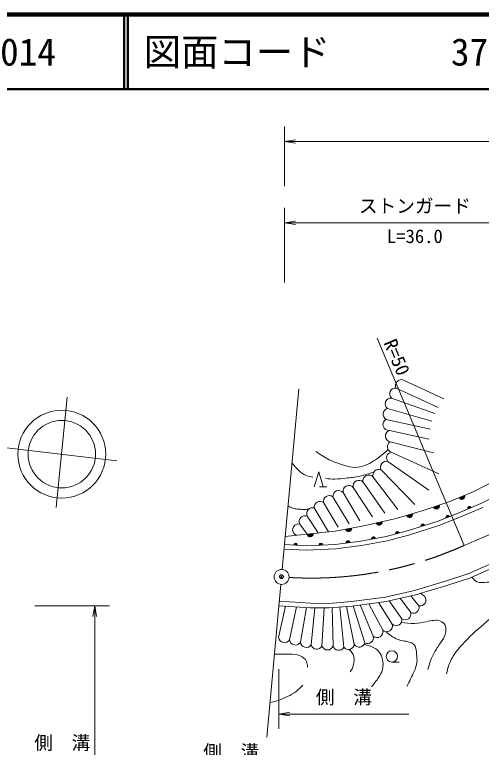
# Model space of a CAD drawing. Units: millimetres, scale not verified. Extents: x 40000 to 680000, y 20000 to 380000.
# Drawn here: x 103095 to 165592, y 281780 to 380000 of the extents above; entities that cross this region are included whole.
import ezdxf
from ezdxf.enums import TextEntityAlignment as Align

# ---------------------------------------------------------------- set-up
doc = ezdxf.new("R2010")
doc.units = ezdxf.units.MM
doc.header["$LTSCALE"] = 1000
doc.header["$PDMODE"] = 32
doc.header["$PDSIZE"] = 500
doc.linetypes.add('CHAIN', pattern=[18.5, 12, -1.5, 3.5, -1.5])
for name, color, linetype, lineweight in [('M-BGD', 7, 'Continuous', 13), ('M-BMK', 2, 'CHAIN', 13), ('M-BMK-SRVR', 3, 'Continuous', 13), ('M-STR-HTXT', 7, 'Continuous', 13), ('M-STR-STR3', 7, 'Continuous', 13), ('M-TTL', 2, 'Continuous', 140), ('M-TTL-LINE', 7, 'Continuous', 50), ('M-TTL-TXT', 7, 'Continuous', 13)]:
    doc.layers.add(name, color=color, linetype=linetype, lineweight=lineweight)
doc.layers.add('M-OTRS', color=6, linetype='Continuous')
doc.styles.add('ＭＳ ゴシック', font='')
doc.styles.get('ＭＳ ゴシック').set_extended_font_data('MS Gothic')

# ---------------------------------------------------------------- blocks, each defined once
blk = doc.blocks.new('open_arrow')
at = {"color": 0, "linetype": 'Continuous', "lineweight": -2}
blk.add_lwpolyline([(7.5, 1.25), (0, 0), (7.5, -1.25)], dxfattribs=at)

msp = doc.modelspace()

# ---------------------------------------------------------------- linework, layer by layer
at = {"layer": 'M-BGD'}
for p, q in [((155172, 331015), (160562, 328513)), ((154178, 329937), (159830, 327316)), ((153567, 328598), (159364, 326555)), ((153030, 327198), (158978, 325518)), ((152856, 325743), (158785, 324432)), ((153274, 324261), (158611, 323083)), ((153396, 322752), (159195, 321275)), ((153524, 321344), (159900, 318435)), ((153073, 320101), (158558, 316235)), ((143218, 316713), (143818, 318713)), ((143818, 318713), (144418, 316713)), ((152189, 318963), (156665, 314353)), ((149752, 317346), (152663, 313162)), ((151114, 318009), (154390, 313676)), ((164577, 316095), (167423, 317544)), ((143918, 316713), (144918, 316713)), ((148432, 316622), (151037, 312678)), ((145710, 315368), (147875, 311737)), ((147090, 315926), (149315, 312166)), ((161369, 314750), (164577, 316095)), ((165541, 314468), (168333, 315890)), ((144465, 314597), (146407, 311300)), ((157799, 313508), (161369, 314750)), ((162486, 313177), (165541, 314468)), ((143222, 313866), (145137, 310670)), ((154176, 312473), (157799, 313508)), ((162713, 312622), (165794, 313923)), ((142285, 312765), (143739, 310516)), ((149623, 311438), (154176, 312473)), ((159694, 312071), (162486, 313177)), ((159895, 311505), (162713, 312622)), ((141265, 311717), (142254, 310353)), ((146001, 310766), (149623, 311438)), ((155838, 310845), (159694, 312071)), ((156005, 310268), (159895, 311505)), ((139337, 310031), (146001, 310766)), ((140853, 310213), (140494, 310463)), ((152852, 310056), (155838, 310845)), ((146024, 308992), (149438, 309438)), ((149438, 309438), (152852, 310056)), ((149531, 308845), (152983, 309469)), ((152983, 309469), (156005, 310268)), ((139239, 308960), (142181, 308803)), ((142181, 308803), (146024, 308992)), ((146078, 308394), (149531, 308845)), ((139184, 308362), (142180, 308202)), ((142180, 308202), (146078, 308394)), ((163921, 305063), (167449, 306664)), ((164139, 304503), (167702, 306120)), ((160806, 304041), (163921, 305063)), ((160984, 303468), (164139, 304503)), ((156643, 302819), (160806, 304041)), ((152755, 301922), (156643, 302819)), ((156796, 302239), (160984, 303468)), ((148219, 301324), (152755, 301922)), ((152862, 301331), (156796, 302239)), ((156143, 299847), (154738, 301764)), ((157243, 300759), (156148, 302089)), ((158014, 301998), (157437, 302427)), ((138444, 296527), (139348, 300713)), ((138489, 300768), (142689, 300500)), ((138544, 301365), (142711, 301100)), ((139910, 296210), (140861, 300616)), ((142711, 301100), (145154, 301075)), ((145154, 301075), (148219, 301324)), ((145175, 300475), (148283, 300727)), ((147177, 295193), (146630, 300593)), ((148569, 295565), (147520, 300665)), ((148283, 300727), (152862, 301331)), ((149980, 295789), (148431, 300747)), ((151114, 296683), (149371, 300871)), ((152385, 297478), (150514, 301022)), ((153657, 298274), (151830, 301195)), ((154941, 299020), (153259, 301423)), ((141377, 295894), (142181, 300532)), ((142689, 300500), (145175, 300475)), ((142804, 295513), (143305, 300494)), ((144251, 295359), (144558, 300481)), ((145732, 295370), (145633, 300512)), ((153608, 293217), (154608, 293217))]:
    msp.add_line(p, q, dxfattribs=at)
msp.add_circle((153608, 293967), 750, dxfattribs=at)
for centre, radius, start, end in [((154874, 330292), 781, 67.6004, 207.0312), ((154111, 329159), 781, 85.10543, 225.82889), ((153502, 327820), 781, 85.23732, 232.78572), ((153212, 326438), 781, 103.50543, 242.90908), ((153193, 325038), 781, 115.54226, 275.97014), ((153529, 323522), 781, 109.0453, 260.16852), ((153791, 322078), 781, 120.38241, 249.98156), ((153689, 320581), 781, 102.22057, 217.90274), ((152869, 319347), 781, 74.89629, 209.43206), ((150517, 317505), 781, 40.21041, 191.77995), ((151855, 318256), 781, 64.73132, 198.41423), ((149193, 316800), 781, 44.30036, 193.13741), ((147852, 316100), 781, 41.96121, 192.89445), ((145231, 314751), 781, 52.16931, 191.37314), ((146489, 315426), 781, 39.76621, 184.22478), ((162973, 315423), 400, 202.75098, 22.75098), ((162973, 315423), 400, 202.75098, 22.75098), ((162973, 315423), 350, 202.75098, 22.75098), ((162973, 315423), 300, 202.75098, 22.75098), ((162973, 315423), 250, 202.75098, 22.75098), ((162973, 315423), 200, 202.75098, 22.75098), ((162973, 315423), 150, 202.75098, 22.75098), ((162973, 315423), 100, 202.75098, 22.75098), ((162973, 315423), 50, 202.75098, 22.75098), ((143996, 313972), 781, 53.10884, 187.80123), ((142978, 313124), 781, 71.80906, 207.36442), ((159584, 314129), 400, 199.17901, 19.17901), ((159584, 314129), 400, 199.17901, 19.17901), ((159584, 314129), 350, 199.17901, 19.17901), ((159584, 314129), 300, 199.17901, 19.17901), ((159584, 314129), 250, 199.17901, 19.17901), ((159584, 314129), 200, 199.17901, 19.17901), ((159584, 314129), 150, 199.17901, 19.17901), ((159584, 314129), 100, 199.17901, 19.17901), ((159584, 314129), 50, 199.17901, 19.17901), ((164013, 313822), 250, 22.89987, 202.89987), ((164013, 313822), 200, 22.89987, 202.89987), ((164013, 313822), 150, 22.89987, 202.89987), ((164013, 313822), 100, 22.89987, 202.89987), ((164013, 313822), 50, 22.89987, 202.89987), ((141973, 312049), 781, 66.49037, 205.09707), ((155988, 312991), 400, 195.9454, 15.9454), ((155988, 312991), 400, 195.9454, 15.9454), ((155988, 312991), 350, 195.9454, 15.9454), ((155988, 312991), 300, 195.9454, 15.9454), ((155988, 312991), 250, 195.9454, 15.9454), ((155988, 312991), 200, 195.9454, 15.9454), ((155988, 312991), 150, 195.9454, 15.9454), ((155988, 312991), 100, 195.9454, 15.9454), ((155988, 312991), 50, 195.9454, 15.9454), ((161090, 312624), 250, 21.61478, 201.61478), ((161090, 312624), 200, 21.61478, 201.61478), ((161090, 312624), 150, 21.61478, 201.61478), ((161090, 312624), 100, 21.61478, 201.61478), ((161090, 312624), 50, 21.61478, 201.61478), ((141102, 310953), 781, 77.95238, 218.85467), ((151900, 311956), 400, 192.80427, 12.80427), ((151900, 311956), 400, 192.80427, 12.80427), ((151900, 311956), 350, 192.80427, 12.80427), ((151900, 311956), 300, 192.80427, 12.80427), ((151900, 311956), 250, 192.80427, 12.80427), ((151900, 311956), 200, 192.80427, 12.80427), ((151900, 311956), 150, 192.80427, 12.80427), ((151900, 311956), 100, 192.80427, 12.80427), ((151900, 311956), 50, 192.80427, 12.80427), ((157766, 311458), 250, 17.63492, 197.63492), ((157766, 311458), 200, 17.63492, 197.63492), ((157766, 311458), 150, 17.63492, 197.63492), ((157766, 311458), 100, 17.63492, 197.63492), ((157766, 311458), 50, 17.63492, 197.63492), ((142669, 310398), 400, 186.29067, 6.29067), ((142669, 310398), 400, 186.29067, 6.29067), ((142669, 310398), 350, 186.29067, 6.29067), ((142669, 310398), 300, 186.29067, 6.29067), ((142669, 310398), 250, 186.29067, 6.29067), ((142669, 310398), 200, 186.29067, 6.29067), ((142669, 310398), 150, 186.29067, 6.29067), ((142669, 310398), 100, 186.29067, 6.29067), ((142669, 310398), 50, 186.29067, 6.29067), ((147812, 311102), 400, 190.52078, 10.52078), ((147812, 311102), 400, 190.52078, 10.52078), ((147812, 311102), 350, 190.52078, 10.52078), ((147812, 311102), 300, 190.52078, 10.52078), ((147812, 311102), 250, 190.52078, 10.52078), ((147812, 311102), 200, 190.52078, 10.52078), ((147812, 311102), 150, 190.52078, 10.52078), ((147812, 311102), 100, 190.52078, 10.52078), ((147812, 311102), 50, 190.52078, 10.52078), ((154345, 310450), 250, 14.80838, 194.80838), ((154345, 310450), 200, 14.80838, 194.80838), ((154345, 310450), 150, 14.80838, 194.80838), ((154345, 310450), 100, 14.80838, 194.80838), ((154345, 310450), 50, 14.80838, 194.80838), ((147731, 309215), 250, 7.44372, 187.44372), ((147731, 309215), 200, 7.44372, 187.44372), ((151145, 309747), 250, 10.25416, 190.25416), ((151145, 309747), 200, 10.25416, 190.25416), ((151145, 309747), 150, 10.25416, 190.25416), ((151145, 309747), 100, 10.25416, 190.25416), ((151145, 309747), 50, 10.25416, 190.25416), ((140710, 308881), 250, 356.95163, 176.95163), ((140710, 308881), 200, 356.95163, 176.95163), ((140710, 308881), 150, 356.95163, 176.95163), ((140710, 308881), 100, 356.95163, 176.95163), ((140710, 308881), 50, 356.95163, 176.95163), ((144102, 308897), 250, 2.81137, 182.81137), ((144102, 308897), 200, 2.81137, 182.81137), ((144102, 308897), 150, 2.81137, 182.81137), ((144102, 308897), 100, 2.81137, 182.81137), ((144102, 308897), 50, 2.81137, 182.81137), ((147731, 309215), 150, 7.44372, 187.44372), ((147731, 309215), 100, 7.44372, 187.44372), ((147731, 309215), 50, 7.44372, 187.44372), ((157391, 301526), 781, 259.06143, 37.11847), ((156491, 300546), 781, 243.52987, 15.84814), ((155384, 299664), 781, 235.49338, 13.52585), ((154177, 298857), 781, 228.28487, 12.05612), ((152905, 298061), 781, 228.28487, 15.76446), ((150362, 296471), 781, 240.74984, 15.76446), ((151634, 297266), 781, 228.28487, 15.76446), ((139223, 296582), 781, 184.07929, 331.55888), ((140690, 296266), 781, 184.07929, 331.55888), ((142156, 295949), 781, 184.07929, 326.05567), ((149225, 295990), 781, 212.95166, 345.12706), ((143558, 295719), 781, 195.27388, 332.62061), ((144990, 295614), 781, 198.9807, 341.83064), ((146489, 295564), 781, 194.35105, 331.69462), ((147795, 295671), 781, 217.6859, 352.19025)]:
    msp.add_arc(centre, radius, start, end, dxfattribs=at)
for points, knots in [([(143407, 321437), (144004, 321042), (144600, 320647), (145235, 320331), (145882, 320009), (146568, 319769), (147275, 319566), (147751, 319430), (148237, 319310), (148721, 319311), (149576, 319313), (150425, 319692), (151171, 320167), (151880, 320619), (152495, 321158), (153109, 321697)], [0, 0, 0, 0, 1, 1, 1, 2, 2, 2, 3, 3, 3, 4, 4, 4, 5, 5, 5, 5]), ([(140237, 319859), (140533, 319524), (140829, 319190), (141163, 318885), (141460, 318613), (141788, 318366), (142153, 318215), (142430, 318100), (142729, 318041), (143027, 317982)], [0, 0, 0, 0, 1, 1, 1, 2, 2, 2, 3, 3, 3, 3]), ([(144717, 317807), (145135, 317775), (145553, 317744), (145970, 317748), (146465, 317754), (146960, 317812), (147455, 317865), (148081, 317933), (148708, 317994), (149320, 318127), (149964, 318268), (150591, 318488), (151218, 318708)], [0, 0, 0, 0, 1, 1, 1, 2, 2, 2, 3, 3, 3, 4, 4, 4, 4]), ([(139711, 314117), (139900, 314022), (140089, 313927), (140288, 313859), (140447, 313805), (140612, 313768), (140779, 313742), (141053, 313699), (141330, 313686), (141607, 313683), (141895, 313680), (142183, 313689), (142471, 313698)], [0, 0, 0, 0, 1, 1, 1, 2, 2, 2, 3, 3, 3, 4, 4, 4, 4]), ([(164334, 304591), (164536, 304352), (164739, 304112), (164989, 303988), (165378, 303796), (165882, 303882), (166371, 303910), (166817, 303935), (167252, 303911), (167622, 303728), (167989, 303545), (168293, 303205), (168482, 302815), (168681, 302405), (168753, 301940), (168665, 301512), (168597, 301185), (168436, 300880), (168248, 300599), (167821, 299965), (167255, 299457), (166683, 298957), (165693, 298090), (164690, 297247), (163764, 296323), (163163, 295724), (162595, 295090), (162095, 294394), (161745, 293907), (161429, 293389), (161235, 292830), (161100, 292444), (161024, 292037), (160948, 291631)], [0, 0, 0, 0, 1, 1, 1, 2, 2, 2, 3, 3, 3, 4, 4, 4, 5, 5, 5, 6, 6, 6, 7, 7, 7, 8, 8, 8, 9, 9, 9, 10, 10, 10, 11, 11, 11, 11]), ([(154880, 298517), (155463, 298449), (156047, 298382), (156620, 298398), (157163, 298413), (157698, 298503), (158256, 298625), (158887, 298764), (159548, 298944), (160120, 298694), (160372, 298583), (160606, 298390), (160734, 298148), (160907, 297820), (160883, 297404), (160779, 297035), (160650, 296577), (160397, 296191), (160143, 295807), (159846, 295359), (159546, 294912), (159279, 294444), (159088, 294107), (158913, 293760), (158779, 293398), (158634, 293008), (158536, 292601), (158438, 292194)], [0, 0, 0, 0, 1, 1, 1, 2, 2, 2, 3, 3, 3, 4, 4, 4, 5, 5, 5, 6, 6, 6, 7, 7, 7, 8, 8, 8, 9, 9, 9, 9]), ([(152793, 297288), (153272, 296899), (153751, 296511), (154292, 296294), (154785, 296096), (155329, 296042), (155884, 295896), (156121, 295833), (156361, 295754), (156525, 295608), (156853, 295317), (156877, 294759), (156923, 294259), (156958, 293875), (157007, 293525), (156967, 293176), (156922, 292773), (156761, 292372), (156591, 291982), (156291, 291288), (155966, 290629), (155641, 289969)], [0, 0, 0, 0, 1, 1, 1, 2, 2, 2, 3, 3, 3, 4, 4, 4, 5, 5, 5, 6, 6, 6, 7, 7, 7, 7]), ([(147903, 294897), (148066, 294727), (148228, 294557), (148346, 294355), (148439, 294196), (148503, 294016), (148533, 293834), (148575, 293574), (148546, 293309), (148506, 293045), (148473, 292828), (148433, 292612), (148346, 292417), (148265, 292236), (148145, 292072), (148025, 291909)], [0, 0, 0, 0, 1, 1, 1, 2, 2, 2, 3, 3, 3, 4, 4, 4, 5, 5, 5, 5]), ([(149900, 295596), (150376, 295468), (150852, 295340), (151274, 295091), (151516, 294947), (151741, 294763), (151915, 294543), (152112, 294294), (152245, 293998), (152330, 293687), (152465, 293193), (152480, 292660), (152343, 292176), (152243, 291824), (152063, 291497), (151862, 291187), (151562, 290725), (151217, 290301), (150873, 289877)], [0, 0, 0, 0, 1, 1, 1, 2, 2, 2, 3, 3, 3, 4, 4, 4, 5, 5, 5, 6, 6, 6, 6]), ([(137893, 294255), (138545, 294277), (139198, 294300), (139857, 294290), (140352, 294282), (140851, 294257), (141317, 294055), (141677, 293899), (142018, 293638), (142177, 293299), (142284, 293071), (142309, 292807), (142333, 292543)], [0, 0, 0, 0, 1, 1, 1, 2, 2, 2, 3, 3, 3, 4, 4, 4, 4]), ([(141682, 290119), (141398, 289825), (141114, 289532), (140795, 289284), (140436, 289006), (140032, 288786), (139622, 288580), (139248, 288393), (138868, 288218), (138475, 288085), (138092, 287955), (137695, 287864), (137299, 287773)], [0, 0, 0, 0, 1, 1, 1, 2, 2, 2, 3, 3, 3, 4, 4, 4, 4])]:
    msp.add_open_spline(points, degree=3, knots=knots, dxfattribs=at)
at = {"layer": 'M-BMK'}
msp.add_line((163291, 308845), (173596, 313278), dxfattribs=at)
msp.add_arc((142828, 354466), 50000, 266.57386, 294.15806, dxfattribs=at)
at = {"layer": 'M-BMK-SRVR'}
for p, q in [((141149, 329818), (138933, 305620)), ((108647, 313947), (110138, 328715)), ((116769, 320192), (96507, 322581)), ((138751, 303629), (136873, 283123))]:
    msp.add_line(p, q, dxfattribs=at)
for centre, radius in [((109408, 321086), 5885), ((109408, 321086), 4520), ((138842, 304625), 1000)]:
    msp.add_circle(centre, radius, dxfattribs=at)
at = {"layer": 'M-OTRS'}
msp.add_point((138842, 304659), dxfattribs=at)
at = {"layer": 'M-STR-HTXT'}
msp.add_line((163312, 308854), (151631, 336645), dxfattribs=at)
at = {"layer": 'M-STR-STR3'}
for p, q in [((139239, 356998), (139239, 364998)), ((139239, 362998), (216843, 362998)), ((139239, 344092), (139239, 354092)), ((139239, 352092), (174156, 352092)), ((105817, 300746), (115817, 300746)), ((113817, 300746), (113817, 256284))]:
    msp.add_line(p, q, dxfattribs=at)
at = {"layer": 'M-TTL'}
msp.add_line((680000, 380000), (40000, 380000), dxfattribs=at)
at = {"layer": 'M-TTL-LINE'}
for p, q in [((117750, 380000), (117750, 370000)), ((118250, 380000), (118250, 370000)), ((40000, 370000), (680000, 370000))]:
    msp.add_line(p, q, dxfattribs=at)
at = {"layer": 'M-TTL-TXT'}
for p, q in [((138489, 292245), (138489, 284245)), ((138489, 286245), (155876, 286245))]:
    msp.add_line(p, q, dxfattribs=at)

# ---------------------------------------------------------------- block references
at = {"layer": 'M-STR-STR3', "xscale": 193, "yscale": 193}
for p in [(139239, 362998), (139239, 352092)]:
    msp.add_blockref('open_arrow', p, dxfattribs=at)
at = {"layer": 'M-STR-STR3', "xscale": 193, "yscale": 193, "rotation": 270}
msp.add_blockref('open_arrow', (113817, 300746), dxfattribs=at)
at = {"layer": 'M-TTL-TXT', "xscale": 193, "yscale": 193}
msp.add_blockref('open_arrow', (138489, 286245), dxfattribs=at)

# ---------------------------------------------------------------- texts
at = {"layer": 'M-STR-HTXT', "style": 'ＭＳ ゴシック'}
msp.add_text('R=50', height=1833, rotation=292.891, dxfattribs=at).set_placement((153313, 336378), align=Align.MIDDLE_LEFT)
at = {"layer": 'M-STR-STR3', "style": 'ＭＳ ゴシック'}
for s, p in [('ストンガード', (149198, 352889)), ('L=36.0', (152948, 348830)), ('側\u3000溝', (105717, 280928))]:
    msp.add_text(s, height=1833, dxfattribs=at).set_placement(p, align=Align.BOTTOM_LEFT)
at = {"layer": 'M-TTL-TXT', "style": 'ＭＳ ゴシック'}
for s, p in [('014', (101142, 375000)), ('図面コード', (120380, 375000)), ('37-0', (161521, 375000))]:
    msp.add_text(s, height=3666, dxfattribs=at).set_placement(p, align=Align.MIDDLE_LEFT)
for p in [(143432, 287041), (128339, 279718)]:
    msp.add_text('側\u3000溝', height=1833, dxfattribs=at).set_placement(p, align=Align.BOTTOM_LEFT)

doc.saveas('drawing.dxf')
